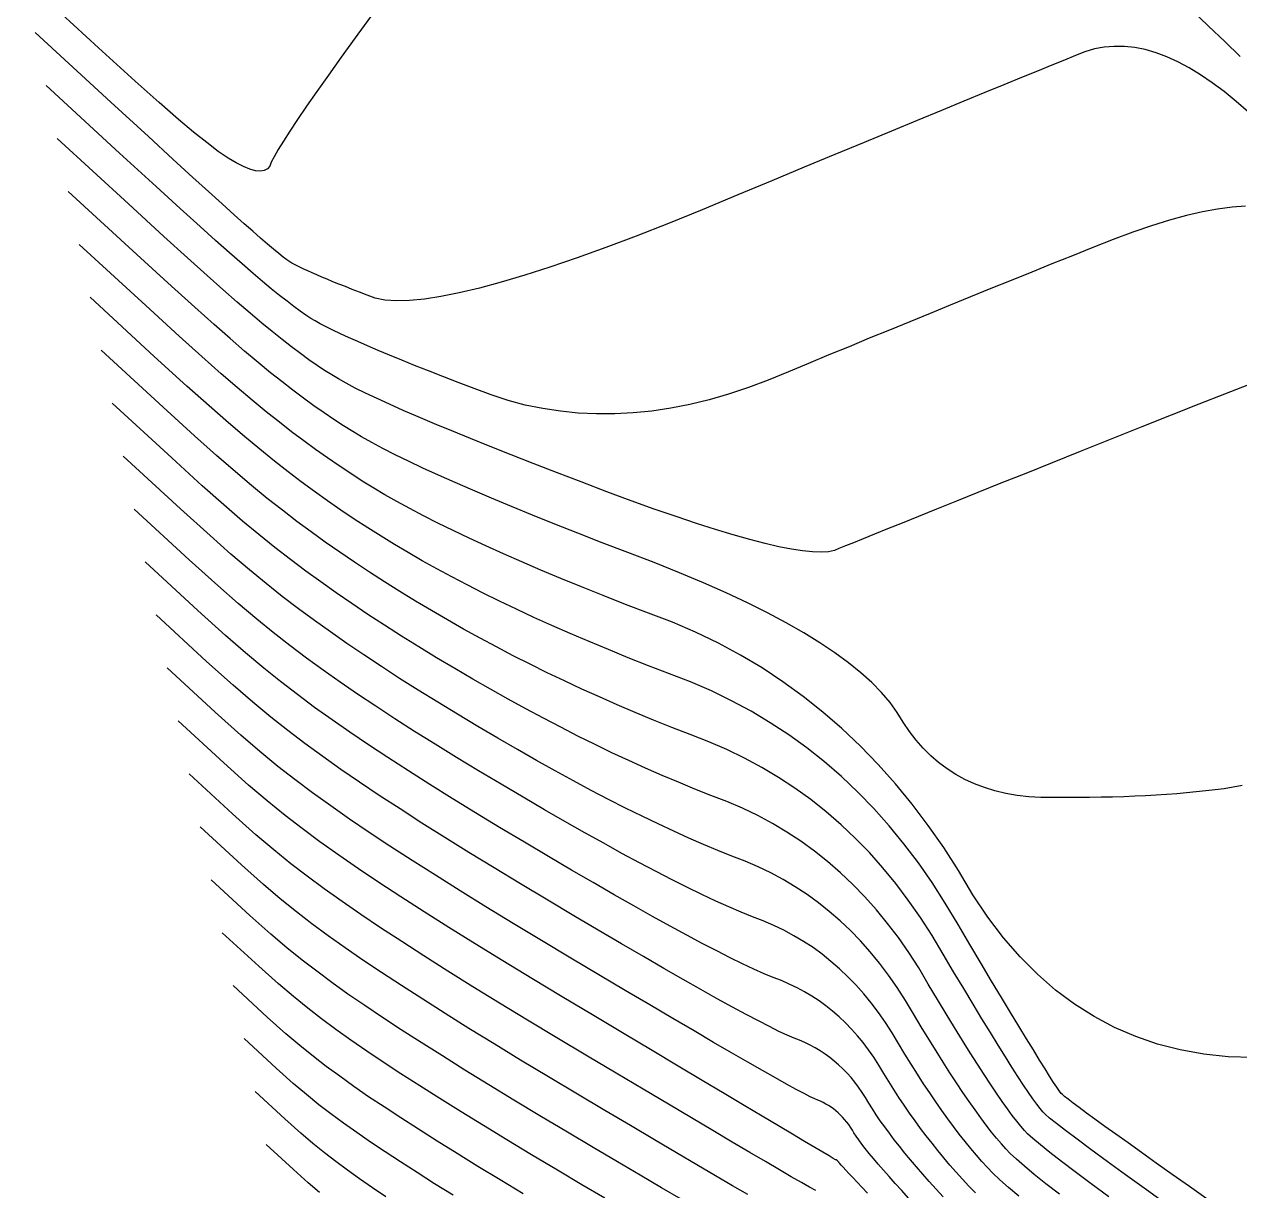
# Model space of a CAD drawing. Header units: inches. Extents: x 1412622.3 to 1412714.6, y 4931530.8 to 4931588.5.
# Drawn here: x 1412626.02 to 1412636.31, y 4931569.2 to 4931579.08 of the extents above; entities that cross this region are included whole.
import ezdxf

# ---------------------------------------------------------------- set-up
doc = ezdxf.new("R2010")
doc.units = ezdxf.units.IN
doc.header["$MEASUREMENT"] = 0

msp = doc.modelspace()

# ---------------------------------------------------------------- linework, layer by layer
for points in [[(1412628.953, 4931579.144), (1412628.824, 4931578.966), (1412628.705, 4931578.802), (1412628.597, 4931578.651), (1412628.499, 4931578.513), (1412628.412, 4931578.388), (1412628.336, 4931578.276), (1412628.27, 4931578.177), (1412628.215, 4931578.092), (1412628.17, 4931578.02), (1412628.136, 4931577.96), (1412628.113, 4931577.914), (1412628.1, 4931577.881), (1412628.08, 4931577.857), (1412628.053, 4931577.843), (1412628.02, 4931577.838), (1412627.979, 4931577.841), (1412627.932, 4931577.854), (1412627.877, 4931577.877), (1412627.816, 4931577.908), (1412627.747, 4931577.948), (1412627.664, 4931578.005), (1412627.567, 4931578.079), (1412627.454, 4931578.168), (1412627.327, 4931578.274), (1412627.162, 4931578.418), (1412626.959, 4931578.599), (1412626.648, 4931578.882), (1412626.021, 4931579.46)], [(1412636.319, 4931578.81), (1412636.189, 4931578.935), (1412636.051, 4931579.066), (1412635.906, 4931579.204)], [(1412636.388, 4931578.336), (1412636.285, 4931578.428), (1412636.183, 4931578.512), (1412636.083, 4931578.587), (1412635.984, 4931578.654), (1412635.887, 4931578.713), (1412635.792, 4931578.764), (1412635.698, 4931578.807), (1412635.606, 4931578.841), (1412635.515, 4931578.867), (1412635.426, 4931578.884), (1412635.338, 4931578.894), (1412635.252, 4931578.895), (1412635.168, 4931578.888), (1412635.085, 4931578.873), (1412635.004, 4931578.849), (1412634.925, 4931578.817), (1412634.831, 4931578.779), (1412634.724, 4931578.736), (1412634.603, 4931578.686), (1412634.467, 4931578.631), (1412634.318, 4931578.57), (1412634.156, 4931578.503), (1412633.979, 4931578.43), (1412633.788, 4931578.351), (1412633.583, 4931578.267), (1412633.365, 4931578.176), (1412633.133, 4931578.08), (1412632.886, 4931577.978), (1412632.626, 4931577.87), (1412632.352, 4931577.756), (1412632.064, 4931577.636), (1412631.763, 4931577.511), (1412631.476, 4931577.395), (1412631.203, 4931577.288), (1412630.945, 4931577.191), (1412630.702, 4931577.103), (1412630.473, 4931577.025), (1412630.259, 4931576.956), (1412630.06, 4931576.897), (1412629.875, 4931576.847), (1412629.705, 4931576.806), (1412629.55, 4931576.775), (1412629.409, 4931576.753), (1412629.283, 4931576.741), (1412629.172, 4931576.739), (1412629.075, 4931576.745), (1412628.993, 4931576.762), (1412628.925, 4931576.787), (1412628.861, 4931576.812), (1412628.799, 4931576.836), (1412628.741, 4931576.859), (1412628.686, 4931576.881), (1412628.634, 4931576.901), (1412628.586, 4931576.921), (1412628.54, 4931576.94), (1412628.497, 4931576.959), (1412628.458, 4931576.976), (1412628.422, 4931576.992), (1412628.389, 4931577.007), (1412628.359, 4931577.021), (1412628.332, 4931577.035), (1412628.308, 4931577.047), (1412628.287, 4931577.058), (1412628.27, 4931577.069), (1412628.245, 4931577.086), (1412628.214, 4931577.11), (1412628.176, 4931577.14), (1412628.132, 4931577.177), (1412628.08, 4931577.22), (1412628.022, 4931577.271), (1412627.956, 4931577.328), (1412627.884, 4931577.391), (1412627.798, 4931577.468), (1412627.696, 4931577.56), (1412627.58, 4931577.665), (1412627.449, 4931577.784), (1412627.28, 4931577.939), (1412627.072, 4931578.13), (1412626.754, 4931578.422), (1412626.114, 4931579.012)], [(1412636.364, 4931577.54), (1412636.25, 4931577.531), (1412636.128, 4931577.515), (1412636, 4931577.492), (1412635.863, 4931577.461), (1412635.72, 4931577.422), (1412635.569, 4931577.375), (1412635.41, 4931577.321), (1412635.244, 4931577.259), (1412635.071, 4931577.19), (1412634.898, 4931577.121), (1412634.725, 4931577.051), (1412634.553, 4931576.982), (1412634.38, 4931576.912), (1412634.208, 4931576.842), (1412634.035, 4931576.772), (1412633.863, 4931576.702), (1412633.692, 4931576.632), (1412633.52, 4931576.562), (1412633.348, 4931576.491), (1412633.177, 4931576.421), (1412633.006, 4931576.35), (1412632.835, 4931576.28), (1412632.664, 4931576.209), (1412632.493, 4931576.138), (1412632.322, 4931576.067), (1412632.154, 4931576.004), (1412631.986, 4931575.949), (1412631.821, 4931575.901), (1412631.658, 4931575.861), (1412631.496, 4931575.829), (1412631.336, 4931575.805), (1412631.177, 4931575.789), (1412631.021, 4931575.781), (1412630.866, 4931575.78), (1412630.713, 4931575.788), (1412630.561, 4931575.803), (1412630.412, 4931575.826), (1412630.264, 4931575.856), (1412630.118, 4931575.895), (1412629.974, 4931575.941), (1412629.831, 4931575.995), (1412629.695, 4931576.048), (1412629.566, 4931576.098), (1412629.443, 4931576.146), (1412629.327, 4931576.192), (1412629.217, 4931576.236), (1412629.114, 4931576.279), (1412629.018, 4931576.319), (1412628.928, 4931576.357), (1412628.845, 4931576.393), (1412628.768, 4931576.427), (1412628.698, 4931576.459), (1412628.635, 4931576.489), (1412628.578, 4931576.517), (1412628.528, 4931576.544), (1412628.484, 4931576.568), (1412628.447, 4931576.59), (1412628.405, 4931576.617), (1412628.357, 4931576.651), (1412628.304, 4931576.69), (1412628.246, 4931576.735), (1412628.182, 4931576.785), (1412628.113, 4931576.841), (1412628.038, 4931576.903), (1412627.959, 4931576.971), (1412627.866, 4931577.051), (1412627.76, 4931577.144), (1412627.641, 4931577.25), (1412627.509, 4931577.368), (1412627.341, 4931577.521), (1412627.137, 4931577.707), (1412626.828, 4931577.991), (1412626.207, 4931578.563)], [(1412636.388, 4931576.027), (1412636.187, 4931575.949), (1412635.969, 4931575.863), (1412635.735, 4931575.77), (1412635.485, 4931575.67), (1412635.218, 4931575.563), (1412634.965, 4931575.462), (1412634.727, 4931575.367), (1412634.503, 4931575.277), (1412634.293, 4931575.193), (1412634.097, 4931575.114), (1412633.915, 4931575.041), (1412633.748, 4931574.974), (1412633.595, 4931574.912), (1412633.456, 4931574.856), (1412633.332, 4931574.806), (1412633.221, 4931574.762), (1412633.125, 4931574.723), (1412633.043, 4931574.689), (1412632.975, 4931574.662), (1412632.921, 4931574.64), (1412632.882, 4931574.623), (1412632.832, 4931574.613), (1412632.77, 4931574.609), (1412632.697, 4931574.611), (1412632.613, 4931574.62), (1412632.518, 4931574.634), (1412632.412, 4931574.655), (1412632.295, 4931574.682), (1412632.166, 4931574.715), (1412632.026, 4931574.755), (1412631.876, 4931574.8), (1412631.714, 4931574.852), (1412631.541, 4931574.91), (1412631.356, 4931574.974), (1412631.161, 4931575.044), (1412630.954, 4931575.121), (1412630.737, 4931575.204), (1412630.529, 4931575.283), (1412630.332, 4931575.36), (1412630.144, 4931575.433), (1412629.967, 4931575.504), (1412629.8, 4931575.571), (1412629.642, 4931575.636), (1412629.495, 4931575.697), (1412629.358, 4931575.755), (1412629.231, 4931575.81), (1412629.114, 4931575.862), (1412629.008, 4931575.911), (1412628.911, 4931575.957), (1412628.824, 4931576), (1412628.748, 4931576.04), (1412628.681, 4931576.077), (1412628.625, 4931576.111), (1412628.564, 4931576.149), (1412628.5, 4931576.192), (1412628.432, 4931576.24), (1412628.36, 4931576.293), (1412628.284, 4931576.35), (1412628.204, 4931576.412), (1412628.121, 4931576.479), (1412628.033, 4931576.55), (1412627.934, 4931576.634), (1412627.824, 4931576.728), (1412627.702, 4931576.835), (1412627.569, 4931576.953), (1412627.403, 4931577.103), (1412627.202, 4931577.285), (1412626.902, 4931577.56), (1412626.3, 4931578.115)], [(1412636.335, 4931572.631), (1412636.259, 4931572.617), (1412636.183, 4931572.605), (1412636.106, 4931572.595), (1412636.027, 4931572.586), (1412635.947, 4931572.577), (1412635.865, 4931572.569), (1412635.781, 4931572.562), (1412635.695, 4931572.556), (1412635.607, 4931572.55), (1412635.518, 4931572.545), (1412635.426, 4931572.541), (1412635.333, 4931572.537), (1412635.238, 4931572.534), (1412635.142, 4931572.532), (1412635.043, 4931572.53), (1412634.943, 4931572.529), (1412634.84, 4931572.529), (1412634.736, 4931572.529), (1412634.63, 4931572.53), (1412634.528, 4931572.537), (1412634.429, 4931572.548), (1412634.334, 4931572.565), (1412634.242, 4931572.587), (1412634.154, 4931572.614), (1412634.069, 4931572.646), (1412633.988, 4931572.683), (1412633.91, 4931572.725), (1412633.836, 4931572.773), (1412633.765, 4931572.826), (1412633.698, 4931572.884), (1412633.634, 4931572.947), (1412633.574, 4931573.015), (1412633.517, 4931573.089), (1412633.464, 4931573.168), (1412633.414, 4931573.251), (1412633.353, 4931573.335), (1412633.282, 4931573.419), (1412633.199, 4931573.504), (1412633.106, 4931573.588), (1412633.001, 4931573.672), (1412632.886, 4931573.756), (1412632.76, 4931573.841), (1412632.623, 4931573.926), (1412632.474, 4931574.01), (1412632.315, 4931574.095), (1412632.145, 4931574.18), (1412631.965, 4931574.265), (1412631.773, 4931574.35), (1412631.57, 4931574.435), (1412631.356, 4931574.521), (1412631.132, 4931574.606), (1412630.916, 4931574.689), (1412630.71, 4931574.769), (1412630.514, 4931574.847), (1412630.326, 4931574.922), (1412630.148, 4931574.995), (1412629.979, 4931575.066), (1412629.82, 4931575.134), (1412629.67, 4931575.199), (1412629.529, 4931575.262), (1412629.397, 4931575.322), (1412629.275, 4931575.38), (1412629.162, 4931575.435), (1412629.058, 4931575.488), (1412628.963, 4931575.538), (1412628.878, 4931575.586), (1412628.802, 4931575.631), (1412628.724, 4931575.68), (1412628.643, 4931575.733), (1412628.56, 4931575.79), (1412628.474, 4931575.85), (1412628.386, 4931575.915), (1412628.296, 4931575.983), (1412628.203, 4931576.055), (1412628.107, 4931576.13), (1412628.002, 4931576.216), (1412627.887, 4931576.313), (1412627.763, 4931576.419), (1412627.629, 4931576.537), (1412627.464, 4931576.684), (1412627.268, 4931576.862), (1412626.975, 4931577.13), (1412626.393, 4931577.666)], [(1412636.428, 4931570.326), (1412636.216, 4931570.334), (1412636.011, 4931570.356), (1412635.812, 4931570.391), (1412635.62, 4931570.441), (1412635.434, 4931570.504), (1412635.255, 4931570.582), (1412635.082, 4931570.674), (1412634.916, 4931570.779), (1412634.756, 4931570.899), (1412634.602, 4931571.033), (1412634.456, 4931571.18), (1412634.315, 4931571.342), (1412634.182, 4931571.517), (1412634.054, 4931571.707), (1412633.934, 4931571.911), (1412633.808, 4931572.106), (1412633.677, 4931572.294), (1412633.541, 4931572.474), (1412633.4, 4931572.646), (1412633.253, 4931572.81), (1412633.102, 4931572.966), (1412632.946, 4931573.114), (1412632.784, 4931573.254), (1412632.617, 4931573.387), (1412632.446, 4931573.511), (1412632.269, 4931573.628), (1412632.087, 4931573.736), (1412631.9, 4931573.837), (1412631.707, 4931573.93), (1412631.51, 4931574.015), (1412631.308, 4931574.092), (1412631.112, 4931574.167), (1412630.923, 4931574.242), (1412630.741, 4931574.315), (1412630.565, 4931574.387), (1412630.396, 4931574.457), (1412630.234, 4931574.527), (1412630.079, 4931574.595), (1412629.93, 4931574.662), (1412629.788, 4931574.728), (1412629.652, 4931574.792), (1412629.523, 4931574.855), (1412629.401, 4931574.917), (1412629.286, 4931574.978), (1412629.177, 4931575.037), (1412629.075, 4931575.095), (1412628.98, 4931575.152), (1412628.883, 4931575.212), (1412628.786, 4931575.275), (1412628.688, 4931575.34), (1412628.589, 4931575.408), (1412628.488, 4931575.479), (1412628.387, 4931575.553), (1412628.285, 4931575.63), (1412628.182, 4931575.71), (1412628.07, 4931575.799), (1412627.951, 4931575.897), (1412627.824, 4931576.004), (1412627.689, 4931576.121), (1412627.525, 4931576.266), (1412627.333, 4931576.439), (1412627.049, 4931576.699), (1412626.486, 4931577.217)], [(1412636.047, 4931569.122), (1412635.89, 4931569.233), (1412635.744, 4931569.336), (1412635.608, 4931569.432), (1412635.484, 4931569.521), (1412635.369, 4931569.603), (1412635.265, 4931569.677), (1412635.172, 4931569.744), (1412635.089, 4931569.804), (1412635.017, 4931569.857), (1412634.955, 4931569.903), (1412634.903, 4931569.941), (1412634.863, 4931569.973), (1412634.832, 4931569.997), (1412634.813, 4931570.013), (1412634.804, 4931570.023), (1412634.788, 4931570.043), (1412634.767, 4931570.075), (1412634.739, 4931570.116), (1412634.705, 4931570.169), (1412634.666, 4931570.232), (1412634.619, 4931570.306), (1412634.567, 4931570.391), (1412634.509, 4931570.486), (1412634.444, 4931570.592), (1412634.374, 4931570.709), (1412634.297, 4931570.837), (1412634.214, 4931570.975), (1412634.125, 4931571.124), (1412634.03, 4931571.284), (1412633.929, 4931571.455), (1412633.821, 4931571.636), (1412633.709, 4931571.81), (1412633.593, 4931571.977), (1412633.471, 4931572.137), (1412633.346, 4931572.29), (1412633.216, 4931572.436), (1412633.081, 4931572.575), (1412632.942, 4931572.707), (1412632.798, 4931572.832), (1412632.649, 4931572.95), (1412632.497, 4931573.06), (1412632.339, 4931573.164), (1412632.177, 4931573.261), (1412632.011, 4931573.35), (1412631.84, 4931573.433), (1412631.664, 4931573.509), (1412631.484, 4931573.577), (1412631.308, 4931573.646), (1412631.136, 4931573.714), (1412630.968, 4931573.783), (1412630.804, 4931573.851), (1412630.644, 4931573.919), (1412630.489, 4931573.988), (1412630.337, 4931574.056), (1412630.19, 4931574.125), (1412630.046, 4931574.193), (1412629.907, 4931574.262), (1412629.772, 4931574.331), (1412629.641, 4931574.399), (1412629.514, 4931574.468), (1412629.391, 4931574.536), (1412629.272, 4931574.605), (1412629.157, 4931574.673), (1412629.043, 4931574.744), (1412628.929, 4931574.816), (1412628.816, 4931574.89), (1412628.703, 4931574.966), (1412628.59, 4931575.044), (1412628.478, 4931575.124), (1412628.367, 4931575.206), (1412628.256, 4931575.29), (1412628.139, 4931575.381), (1412628.015, 4931575.481), (1412627.885, 4931575.589), (1412627.749, 4931575.705), (1412627.587, 4931575.848), (1412627.398, 4931576.017), (1412627.122, 4931576.268), (1412626.579, 4931576.769)], [(1412635.721, 4931569.065), (1412635.525, 4931569.206), (1412635.348, 4931569.333), (1412635.191, 4931569.447), (1412635.054, 4931569.548), (1412634.937, 4931569.635), (1412634.839, 4931569.708), (1412634.762, 4931569.768), (1412634.704, 4931569.814), (1412634.666, 4931569.847), (1412634.647, 4931569.866), (1412634.624, 4931569.894), (1412634.596, 4931569.931), (1412634.564, 4931569.976), (1412634.526, 4931570.031), (1412634.484, 4931570.093), (1412634.437, 4931570.165), (1412634.386, 4931570.245), (1412634.33, 4931570.334), (1412634.269, 4931570.432), (1412634.203, 4931570.539), (1412634.132, 4931570.654), (1412634.057, 4931570.778), (1412633.977, 4931570.911), (1412633.892, 4931571.052), (1412633.803, 4931571.202), (1412633.709, 4931571.361), (1412633.61, 4931571.514), (1412633.508, 4931571.66), (1412633.402, 4931571.801), (1412633.292, 4931571.935), (1412633.178, 4931572.063), (1412633.06, 4931572.184), (1412632.938, 4931572.3), (1412632.812, 4931572.409), (1412632.682, 4931572.513), (1412632.548, 4931572.61), (1412632.41, 4931572.701), (1412632.268, 4931572.785), (1412632.122, 4931572.864), (1412631.972, 4931572.936), (1412631.818, 4931573.003), (1412631.66, 4931573.063), (1412631.504, 4931573.124), (1412631.349, 4931573.186), (1412631.195, 4931573.25), (1412631.043, 4931573.315), (1412630.893, 4931573.382), (1412630.744, 4931573.449), (1412630.596, 4931573.518), (1412630.45, 4931573.588), (1412630.305, 4931573.659), (1412630.162, 4931573.732), (1412630.021, 4931573.806), (1412629.881, 4931573.881), (1412629.742, 4931573.957), (1412629.605, 4931574.035), (1412629.469, 4931574.114), (1412629.335, 4931574.194), (1412629.202, 4931574.275), (1412629.072, 4931574.357), (1412628.944, 4931574.44), (1412628.817, 4931574.524), (1412628.692, 4931574.609), (1412628.57, 4931574.695), (1412628.449, 4931574.782), (1412628.33, 4931574.869), (1412628.207, 4931574.964), (1412628.079, 4931575.065), (1412627.946, 4931575.174), (1412627.809, 4931575.289), (1412627.648, 4931575.429), (1412627.463, 4931575.594), (1412627.196, 4931575.838), (1412626.672, 4931576.32)], [(1412635.207, 4931569.146), (1412635.056, 4931569.258), (1412634.922, 4931569.358), (1412634.806, 4931569.446), (1412634.707, 4931569.522), (1412634.627, 4931569.587), (1412634.564, 4931569.64), (1412634.518, 4931569.68), (1412634.491, 4931569.709), (1412634.46, 4931569.745), (1412634.426, 4931569.787), (1412634.388, 4931569.836), (1412634.347, 4931569.892), (1412634.303, 4931569.955), (1412634.255, 4931570.024), (1412634.204, 4931570.1), (1412634.15, 4931570.183), (1412634.093, 4931570.272), (1412634.032, 4931570.368), (1412633.967, 4931570.471), (1412633.9, 4931570.581), (1412633.829, 4931570.697), (1412633.755, 4931570.82), (1412633.677, 4931570.95), (1412633.596, 4931571.086), (1412633.512, 4931571.217), (1412633.424, 4931571.343), (1412633.333, 4931571.464), (1412633.238, 4931571.579), (1412633.14, 4931571.689), (1412633.039, 4931571.794), (1412632.934, 4931571.893), (1412632.825, 4931571.987), (1412632.714, 4931572.076), (1412632.599, 4931572.159), (1412632.48, 4931572.237), (1412632.358, 4931572.31), (1412632.233, 4931572.378), (1412632.104, 4931572.44), (1412631.972, 4931572.497), (1412631.836, 4931572.548), (1412631.699, 4931572.602), (1412631.561, 4931572.659), (1412631.422, 4931572.718), (1412631.282, 4931572.78), (1412631.141, 4931572.844), (1412630.998, 4931572.91), (1412630.855, 4931572.979), (1412630.71, 4931573.051), (1412630.564, 4931573.125), (1412630.417, 4931573.202), (1412630.269, 4931573.281), (1412630.12, 4931573.363), (1412629.97, 4931573.447), (1412629.819, 4931573.534), (1412629.666, 4931573.623), (1412629.512, 4931573.715), (1412629.362, 4931573.807), (1412629.215, 4931573.898), (1412629.072, 4931573.99), (1412628.931, 4931574.082), (1412628.795, 4931574.174), (1412628.661, 4931574.265), (1412628.531, 4931574.357), (1412628.404, 4931574.449), (1412628.275, 4931574.546), (1412628.143, 4931574.65), (1412628.007, 4931574.759), (1412627.869, 4931574.873), (1412627.71, 4931575.011), (1412627.528, 4931575.172), (1412627.27, 4931575.407), (1412626.765, 4931575.871)], [(1412634.789, 4931569.168), (1412634.674, 4931569.257), (1412634.575, 4931569.337), (1412634.491, 4931569.406), (1412634.423, 4931569.465), (1412634.371, 4931569.514), (1412634.334, 4931569.552), (1412634.296, 4931569.596), (1412634.255, 4931569.644), (1412634.213, 4931569.696), (1412634.168, 4931569.754), (1412634.122, 4931569.816), (1412634.073, 4931569.883), (1412634.023, 4931569.954), (1412633.971, 4931570.031), (1412633.917, 4931570.112), (1412633.861, 4931570.198), (1412633.803, 4931570.288), (1412633.743, 4931570.383), (1412633.681, 4931570.483), (1412633.617, 4931570.588), (1412633.551, 4931570.697), (1412633.484, 4931570.811), (1412633.413, 4931570.921), (1412633.34, 4931571.026), (1412633.263, 4931571.127), (1412633.184, 4931571.223), (1412633.102, 4931571.315), (1412633.018, 4931571.403), (1412632.93, 4931571.486), (1412632.839, 4931571.565), (1412632.746, 4931571.639), (1412632.65, 4931571.708), (1412632.551, 4931571.774), (1412632.449, 4931571.835), (1412632.344, 4931571.891), (1412632.236, 4931571.943), (1412632.125, 4931571.991), (1412632.012, 4931572.034), (1412631.895, 4931572.081), (1412631.774, 4931572.131), (1412631.649, 4931572.186), (1412631.521, 4931572.244), (1412631.389, 4931572.306), (1412631.253, 4931572.371), (1412631.114, 4931572.441), (1412630.97, 4931572.514), (1412630.823, 4931572.591), (1412630.673, 4931572.672), (1412630.518, 4931572.757), (1412630.36, 4931572.845), (1412630.198, 4931572.937), (1412630.032, 4931573.033), (1412629.863, 4931573.132), (1412629.69, 4931573.236), (1412629.522, 4931573.338), (1412629.358, 4931573.44), (1412629.199, 4931573.54), (1412629.046, 4931573.64), (1412628.897, 4931573.738), (1412628.753, 4931573.836), (1412628.613, 4931573.933), (1412628.479, 4931574.029), (1412628.343, 4931574.129), (1412628.206, 4931574.234), (1412628.068, 4931574.343), (1412627.929, 4931574.458), (1412627.771, 4931574.593), (1412627.594, 4931574.749), (1412627.343, 4931574.976), (1412626.858, 4931575.423)], [(1412634.443, 4931569.151), (1412634.356, 4931569.225), (1412634.283, 4931569.29), (1412634.224, 4931569.347), (1412634.178, 4931569.395), (1412634.131, 4931569.446), (1412634.085, 4931569.5), (1412634.037, 4931569.556), (1412633.989, 4931569.615), (1412633.94, 4931569.677), (1412633.891, 4931569.742), (1412633.842, 4931569.809), (1412633.792, 4931569.879), (1412633.741, 4931569.952), (1412633.69, 4931570.027), (1412633.638, 4931570.105), (1412633.586, 4931570.186), (1412633.533, 4931570.27), (1412633.479, 4931570.356), (1412633.426, 4931570.445), (1412633.371, 4931570.537), (1412633.314, 4931570.625), (1412633.255, 4931570.709), (1412633.194, 4931570.79), (1412633.131, 4931570.868), (1412633.065, 4931570.942), (1412632.996, 4931571.012), (1412632.926, 4931571.079), (1412632.853, 4931571.142), (1412632.778, 4931571.202), (1412632.701, 4931571.258), (1412632.621, 4931571.31), (1412632.539, 4931571.359), (1412632.455, 4931571.405), (1412632.368, 4931571.446), (1412632.279, 4931571.485), (1412632.188, 4931571.519), (1412632.091, 4931571.559), (1412631.987, 4931571.604), (1412631.877, 4931571.653), (1412631.76, 4931571.708), (1412631.637, 4931571.768), (1412631.508, 4931571.833), (1412631.372, 4931571.902), (1412631.231, 4931571.977), (1412631.082, 4931572.057), (1412630.928, 4931572.142), (1412630.767, 4931572.232), (1412630.6, 4931572.327), (1412630.426, 4931572.427), (1412630.246, 4931572.532), (1412630.06, 4931572.642), (1412629.867, 4931572.757), (1412629.681, 4931572.87), (1412629.501, 4931572.981), (1412629.327, 4931573.09), (1412629.16, 4931573.198), (1412628.999, 4931573.303), (1412628.844, 4931573.407), (1412628.695, 4931573.508), (1412628.553, 4931573.608), (1412628.411, 4931573.712), (1412628.27, 4931573.818), (1412628.129, 4931573.928), (1412627.989, 4931574.042), (1412627.832, 4931574.174), (1412627.659, 4931574.326), (1412627.417, 4931574.545), (1412626.951, 4931574.974)], [(1412634.077, 4931569.181), (1412634.022, 4931569.238), (1412633.967, 4931569.297), (1412633.914, 4931569.356), (1412633.861, 4931569.416), (1412633.81, 4931569.477), (1412633.759, 4931569.538), (1412633.709, 4931569.601), (1412633.66, 4931569.664), (1412633.612, 4931569.727), (1412633.565, 4931569.791), (1412633.519, 4931569.856), (1412633.473, 4931569.922), (1412633.428, 4931569.989), (1412633.385, 4931570.056), (1412633.342, 4931570.124), (1412633.3, 4931570.192), (1412633.259, 4931570.262), (1412633.216, 4931570.329), (1412633.171, 4931570.392), (1412633.125, 4931570.454), (1412633.077, 4931570.512), (1412633.027, 4931570.568), (1412632.975, 4931570.621), (1412632.922, 4931570.672), (1412632.867, 4931570.72), (1412632.81, 4931570.765), (1412632.752, 4931570.807), (1412632.692, 4931570.847), (1412632.63, 4931570.884), (1412632.566, 4931570.918), (1412632.5, 4931570.95), (1412632.433, 4931570.979), (1412632.364, 4931571.005), (1412632.286, 4931571.037), (1412632.199, 4931571.076), (1412632.104, 4931571.121), (1412631.999, 4931571.172), (1412631.885, 4931571.23), (1412631.763, 4931571.294), (1412631.631, 4931571.364), (1412631.491, 4931571.44), (1412631.341, 4931571.523), (1412631.183, 4931571.612), (1412631.016, 4931571.707), (1412630.839, 4931571.809), (1412630.654, 4931571.916), (1412630.46, 4931572.031), (1412630.257, 4931572.151), (1412630.045, 4931572.277), (1412629.841, 4931572.401), (1412629.644, 4931572.522), (1412629.455, 4931572.64), (1412629.274, 4931572.755), (1412629.101, 4931572.868), (1412628.935, 4931572.977), (1412628.777, 4931573.084), (1412628.627, 4931573.188), (1412628.479, 4931573.294), (1412628.334, 4931573.402), (1412628.19, 4931573.513), (1412628.049, 4931573.626), (1412627.894, 4931573.756), (1412627.724, 4931573.904), (1412627.491, 4931574.115), (1412627.044, 4931574.526)], [(1412633.803, 4931569.148), (1412633.743, 4931569.213), (1412633.686, 4931569.276), (1412633.631, 4931569.339), (1412633.578, 4931569.4), (1412633.527, 4931569.46), (1412633.479, 4931569.518), (1412633.433, 4931569.575), (1412633.389, 4931569.631), (1412633.348, 4931569.686), (1412633.308, 4931569.739), (1412633.271, 4931569.791), (1412633.237, 4931569.842), (1412633.204, 4931569.892), (1412633.174, 4931569.94), (1412633.146, 4931569.987), (1412633.117, 4931570.032), (1412633.087, 4931570.076), (1412633.056, 4931570.117), (1412633.023, 4931570.157), (1412632.989, 4931570.195), (1412632.954, 4931570.231), (1412632.918, 4931570.265), (1412632.881, 4931570.297), (1412632.842, 4931570.328), (1412632.803, 4931570.356), (1412632.762, 4931570.383), (1412632.72, 4931570.408), (1412632.677, 4931570.432), (1412632.632, 4931570.453), (1412632.587, 4931570.473), (1412632.54, 4931570.49), (1412632.482, 4931570.516), (1412632.412, 4931570.548), (1412632.331, 4931570.589), (1412632.238, 4931570.637), (1412632.134, 4931570.692), (1412632.018, 4931570.755), (1412631.89, 4931570.825), (1412631.751, 4931570.903), (1412631.6, 4931570.989), (1412631.438, 4931571.082), (1412631.264, 4931571.183), (1412631.079, 4931571.291), (1412630.882, 4931571.406), (1412630.674, 4931571.529), (1412630.454, 4931571.66), (1412630.222, 4931571.798), (1412630, 4931571.933), (1412629.787, 4931572.063), (1412629.583, 4931572.19), (1412629.388, 4931572.313), (1412629.203, 4931572.433), (1412629.027, 4931572.548), (1412628.859, 4931572.66), (1412628.702, 4931572.768), (1412628.548, 4931572.877), (1412628.398, 4931572.987), (1412628.252, 4931573.098), (1412628.109, 4931573.21), (1412627.955, 4931573.338), (1412627.789, 4931573.481), (1412627.564, 4931573.684), (1412627.137, 4931574.077)], [(1412633.51, 4931569.136), (1412633.452, 4931569.2), (1412633.397, 4931569.261), (1412633.345, 4931569.318), (1412633.298, 4931569.373), (1412633.254, 4931569.423), (1412633.213, 4931569.471), (1412633.176, 4931569.515), (1412633.143, 4931569.556), (1412633.114, 4931569.594), (1412633.089, 4931569.629), (1412633.067, 4931569.66), (1412633.048, 4931569.688), (1412633.034, 4931569.712), (1412633.019, 4931569.736), (1412633.003, 4931569.759), (1412632.986, 4931569.78), (1412632.969, 4931569.801), (1412632.952, 4931569.821), (1412632.933, 4931569.84), (1412632.914, 4931569.858), (1412632.895, 4931569.875), (1412632.875, 4931569.891), (1412632.854, 4931569.906), (1412632.832, 4931569.92), (1412632.81, 4931569.933), (1412632.788, 4931569.945), (1412632.765, 4931569.956), (1412632.741, 4931569.967), (1412632.716, 4931569.976), (1412632.678, 4931569.994), (1412632.625, 4931570.021), (1412632.558, 4931570.056), (1412632.477, 4931570.101), (1412632.382, 4931570.154), (1412632.272, 4931570.216), (1412632.149, 4931570.287), (1412632.011, 4931570.366), (1412631.859, 4931570.455), (1412631.693, 4931570.552), (1412631.513, 4931570.658), (1412631.319, 4931570.773), (1412631.11, 4931570.896), (1412630.888, 4931571.028), (1412630.651, 4931571.169), (1412630.4, 4931571.319), (1412630.16, 4931571.464), (1412629.93, 4931571.605), (1412629.711, 4931571.74), (1412629.503, 4931571.871), (1412629.305, 4931571.997), (1412629.118, 4931572.119), (1412628.942, 4931572.235), (1412628.776, 4931572.347), (1412628.616, 4931572.459), (1412628.461, 4931572.571), (1412628.313, 4931572.683), (1412628.169, 4931572.794), (1412628.017, 4931572.92), (1412627.855, 4931573.059), (1412627.638, 4931573.253), (1412627.23, 4931573.628)], [(1412633.163, 4931569.177), (1412633.116, 4931569.227), (1412633.074, 4931569.272), (1412633.037, 4931569.311), (1412633.005, 4931569.345), (1412632.979, 4931569.373), (1412632.957, 4931569.397), (1412632.94, 4931569.415), (1412632.929, 4931569.428), (1412632.923, 4931569.435), (1412632.921, 4931569.437), (1412632.92, 4931569.44), (1412632.918, 4931569.442), (1412632.917, 4931569.444), (1412632.915, 4931569.446), (1412632.914, 4931569.447), (1412632.912, 4931569.449), (1412632.91, 4931569.451), (1412632.909, 4931569.452), (1412632.907, 4931569.454), (1412632.905, 4931569.455), (1412632.903, 4931569.456), (1412632.901, 4931569.458), (1412632.899, 4931569.459), (1412632.897, 4931569.46), (1412632.895, 4931569.461), (1412632.892, 4931569.461), (1412632.873, 4931569.472), (1412632.838, 4931569.493), (1412632.785, 4931569.524), (1412632.716, 4931569.565), (1412632.63, 4931569.616), (1412632.527, 4931569.677), (1412632.408, 4931569.748), (1412632.271, 4931569.83), (1412632.118, 4931569.921), (1412631.948, 4931570.022), (1412631.762, 4931570.133), (1412631.558, 4931570.255), (1412631.338, 4931570.386), (1412631.101, 4931570.527), (1412630.848, 4931570.679), (1412630.577, 4931570.84), (1412630.319, 4931570.996), (1412630.073, 4931571.146), (1412629.839, 4931571.29), (1412629.617, 4931571.429), (1412629.407, 4931571.562), (1412629.209, 4931571.689), (1412629.024, 4931571.811), (1412628.85, 4931571.927), (1412628.684, 4931572.042), (1412628.525, 4931572.155), (1412628.374, 4931572.267), (1412628.229, 4931572.378), (1412628.078, 4931572.501), (1412627.92, 4931572.636), (1412627.711, 4931572.823), (1412627.324, 4931573.18)], [(1412632.725, 4931569.199), (1412632.672, 4931569.229), (1412632.602, 4931569.268), (1412632.517, 4931569.317), (1412632.416, 4931569.376), (1412632.299, 4931569.445), (1412632.166, 4931569.523), (1412632.017, 4931569.61), (1412631.853, 4931569.708), (1412631.672, 4931569.815), (1412631.476, 4931569.932), (1412631.263, 4931570.058), (1412631.035, 4931570.194), (1412630.791, 4931570.339), (1412630.531, 4931570.495), (1412630.283, 4931570.644), (1412630.046, 4931570.789), (1412629.821, 4931570.927), (1412629.608, 4931571.06), (1412629.406, 4931571.188), (1412629.217, 4931571.31), (1412629.039, 4931571.427), (1412628.872, 4931571.538), (1412628.713, 4931571.648), (1412628.561, 4931571.756), (1412628.416, 4931571.863), (1412628.278, 4931571.969), (1412628.134, 4931572.086), (1412627.983, 4931572.215), (1412627.785, 4931572.392), (1412627.417, 4931572.731)], [(1412632.15, 4931569.167), (1412632.02, 4931569.241), (1412631.876, 4931569.325), (1412631.718, 4931569.418), (1412631.545, 4931569.519), (1412631.357, 4931569.63), (1412631.155, 4931569.75), (1412630.938, 4931569.879), (1412630.706, 4931570.017), (1412630.46, 4931570.164), (1412630.224, 4931570.306), (1412630, 4931570.442), (1412629.787, 4931570.574), (1412629.585, 4931570.7), (1412629.395, 4931570.821), (1412629.215, 4931570.937), (1412629.046, 4931571.047), (1412628.888, 4931571.152), (1412628.738, 4931571.256), (1412628.594, 4931571.359), (1412628.456, 4931571.461), (1412628.326, 4931571.561), (1412628.189, 4931571.672), (1412628.046, 4931571.793), (1412627.859, 4931571.961), (1412627.51, 4931572.283)], [(1412631.583, 4931569.128), (1412631.417, 4931569.224), (1412631.238, 4931569.329), (1412631.046, 4931569.442), (1412630.84, 4931569.564), (1412630.621, 4931569.695), (1412630.388, 4931569.833), (1412630.166, 4931569.967), (1412629.955, 4931570.096), (1412629.753, 4931570.22), (1412629.563, 4931570.34), (1412629.383, 4931570.454), (1412629.213, 4931570.563), (1412629.054, 4931570.667), (1412628.905, 4931570.767), (1412628.762, 4931570.865), (1412628.626, 4931570.962), (1412628.497, 4931571.058), (1412628.373, 4931571.152), (1412628.244, 4931571.257), (1412628.11, 4931571.372), (1412627.932, 4931571.53), (1412627.603, 4931571.834)], [(1412630.937, 4931569.135), (1412630.743, 4931569.249), (1412630.536, 4931569.372), (1412630.317, 4931569.503), (1412630.108, 4931569.629), (1412629.909, 4931569.75), (1412629.72, 4931569.867), (1412629.54, 4931569.979), (1412629.371, 4931570.087), (1412629.211, 4931570.189), (1412629.061, 4931570.288), (1412628.921, 4931570.381), (1412628.787, 4931570.473), (1412628.659, 4931570.565), (1412628.537, 4931570.655), (1412628.421, 4931570.744), (1412628.3, 4931570.843), (1412628.173, 4931570.951), (1412628.006, 4931571.1), (1412627.696, 4931571.385)], [(1412630.246, 4931569.172), (1412630.05, 4931569.29), (1412629.863, 4931569.404), (1412629.686, 4931569.514), (1412629.518, 4931569.619), (1412629.359, 4931569.719), (1412629.209, 4931569.816), (1412629.068, 4931569.908), (1412628.937, 4931569.995), (1412628.812, 4931570.082), (1412628.692, 4931570.168), (1412628.577, 4931570.252), (1412628.469, 4931570.336), (1412628.355, 4931570.428), (1412628.236, 4931570.529), (1412628.079, 4931570.669), (1412627.789, 4931570.937)], [(1412629.652, 4931569.16), (1412629.495, 4931569.258), (1412629.347, 4931569.352), (1412629.207, 4931569.442), (1412629.076, 4931569.528), (1412628.953, 4931569.61), (1412628.836, 4931569.691), (1412628.724, 4931569.77), (1412628.618, 4931569.849), (1412628.516, 4931569.927), (1412628.41, 4931570.013), (1412628.299, 4931570.108), (1412628.153, 4931570.238), (1412627.882, 4931570.488)], [(1412629.083, 4931569.148), (1412628.97, 4931569.224), (1412628.861, 4931569.299), (1412628.757, 4931569.373), (1412628.658, 4931569.447), (1412628.564, 4931569.519), (1412628.465, 4931569.599), (1412628.362, 4931569.687), (1412628.227, 4931569.808), (1412627.975, 4931570.04)], [(1412628.52, 4931569.184), (1412628.425, 4931569.265), (1412628.3, 4931569.377), (1412628.068, 4931569.591)]]:
    msp.add_lwpolyline(points)

doc.saveas('drawing.dxf')
